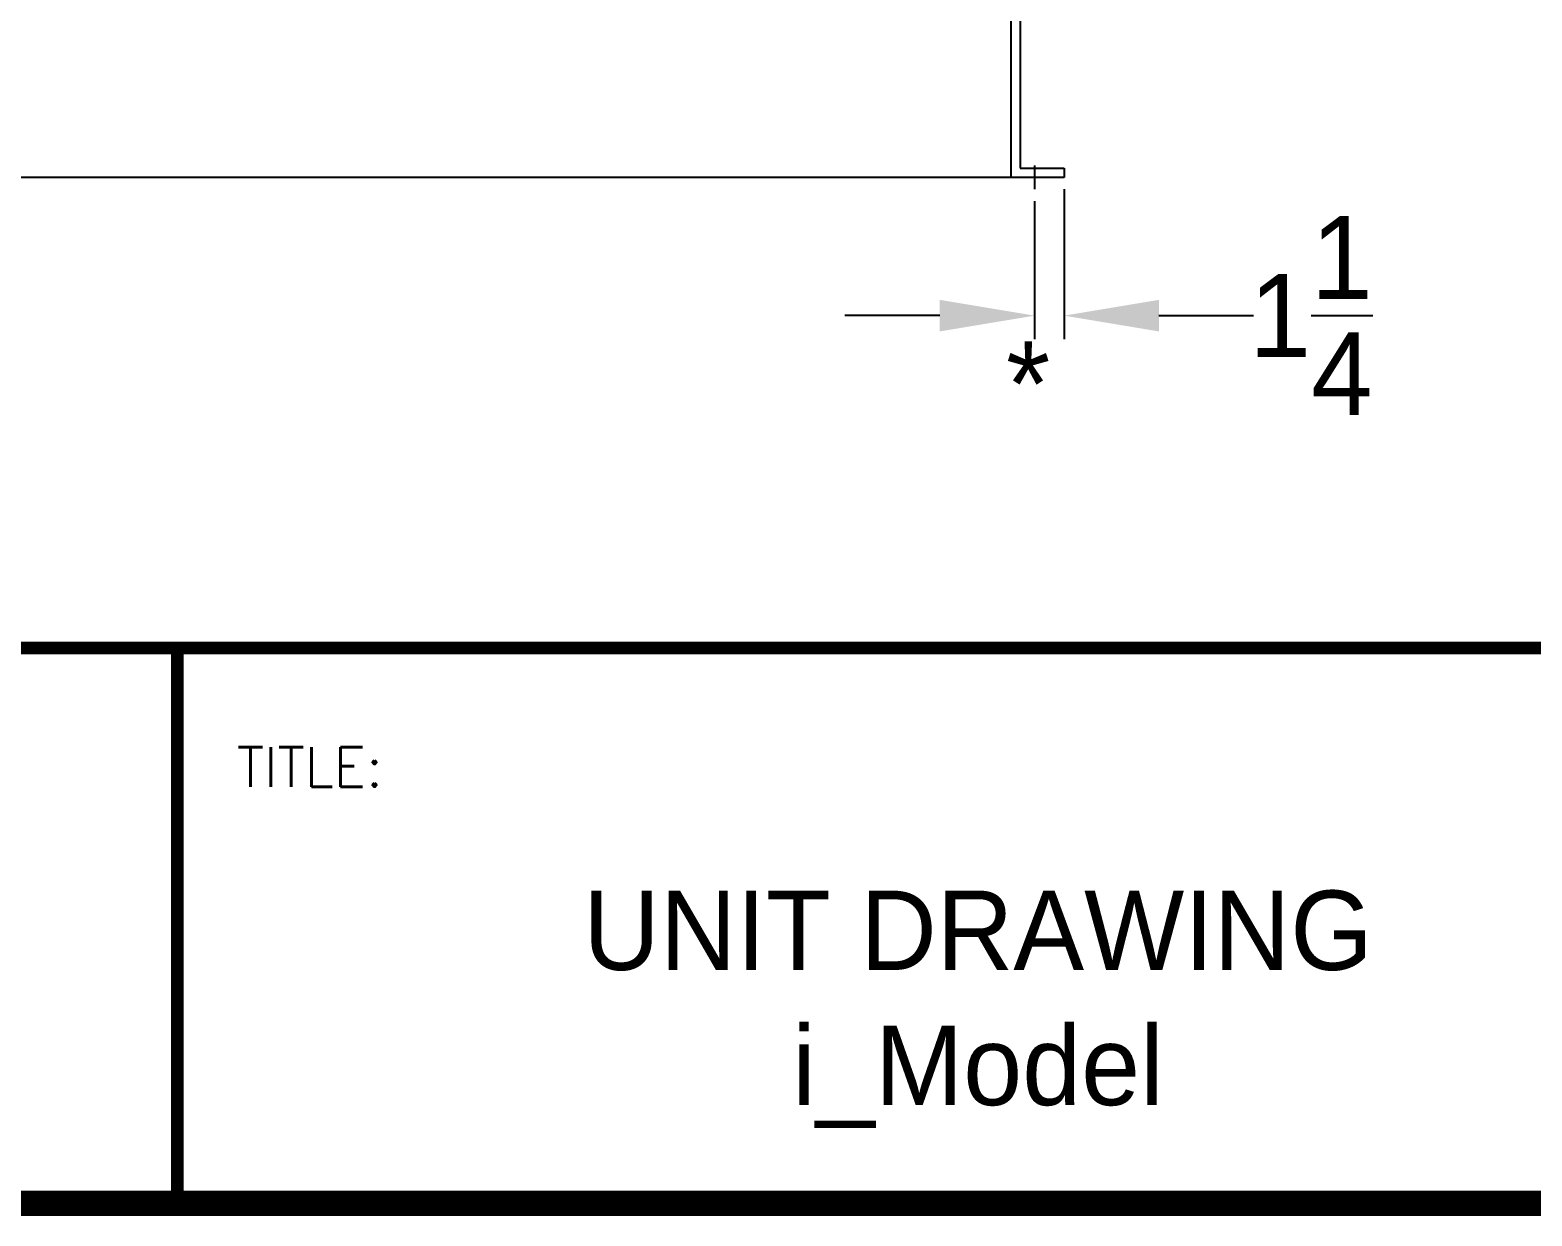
# Model space of a CAD drawing. Header units: inches. Extents: x 3128 to 3569, y 1222 to 1501.
# Drawn here: x 3303.5 to 3366.9, y 1228.3 to 1278.3 of the extents above; entities that cross this region are included whole.
import ezdxf
from ezdxf.enums import TextEntityAlignment as Align

# ---------------------------------------------------------------- set-up
doc = ezdxf.new("R2010")
doc.units = ezdxf.units.IN
doc.header["$MEASUREMENT"] = 0
doc.header["$PDSIZE"] = -1
doc.styles.add('SIMPLEX', font='SIMPLEX')
doc.dimstyles.new('General Dimension', dxfattribs={"dimtxt": 3.5, "dimasz": 4, "dimexe": 1, "dimexo": 0.5, "dimgap": 0.09, "dimtad": 0, "dimtih": 1, "dimtoh": 1, "dimdec": 3, "dimzin": 0, "dimdsep": 46, "dimlunit": 5, "dimtxsty": 'Standard', "dimcen": 0.09, "dimadec": 0, "dimazin": 0, "dimtfac": 1, "dimtdec": 3, "dimtofl": 0, "dimtmove": 0, "dimatfit": 3, "dimfxl": 1, "dimtolj": 1, "dimtzin": 0, "dimarcsym": 0})

# ---------------------------------------------------------------- blocks, each defined once
blk = doc.blocks.new('*D41')
at = {"color": 0, "linetype": 'Continuous', "lineweight": -2}
for p, q in [((3345.886, 1271.082), (3345.886, 1265.247)), ((3347.136, 1271.582), (3347.136, 1265.247)), ((3341.886, 1266.247), (3337.886, 1266.247)), ((3351.136, 1266.247), (3355.136, 1266.247))]:
    blk.add_line(p, q, dxfattribs=at)
at = {"color": 0, "linetype": 'Continuous'}
for points in [[(3341.886, 1266.913), (3341.886, 1265.58), (3345.886, 1266.247)], [(3351.136, 1266.913), (3351.136, 1265.58), (3347.136, 1266.247)]]:
    blk.add_solid(points, dxfattribs=at)
at = {"layer": 'Defpoints', "color": 0, "linetype": 'Continuous'}
for p in [(3347.136, 1272.082), (3345.886, 1271.582), (3347.136, 1266.247)]:
    blk.add_point(p, dxfattribs=at)
at = {"color": 0, "linetype": 'Continuous', "insert": (3357.56, 1266.247), "char_height": 3.5, "attachment_point": 5}
blk.add_mtext('\\A1;1{\\H1x;\\S1/4;}', dxfattribs=at)

msp = doc.modelspace()

# ---------------------------------------------------------------- linework, layer by layer
at = {"color": 0, "linetype": 'Continuous'}
for p, q in [((3344.8864, 1280.0817), (3344.8864, 1272.0817)), ((3344.8864, 1280.0817), (3344.8864, 1272.0817)), ((3345.2764, 1279.6917), (3345.2764, 1272.4717)), ((3345.2764, 1279.6917), (3345.2764, 1272.4717)), ((3345.2764, 1272.4717), (3347.1364, 1272.4717)), ((3345.2764, 1272.4717), (3347.1364, 1272.4717)), ((3345.8864, 1272.5817), (3345.8864, 1271.5817)), ((3345.8864, 1272.5817), (3345.8864, 1271.5817)), ((3347.1364, 1272.4717), (3347.1364, 1272.0817)), ((3347.1364, 1272.4717), (3347.1364, 1272.0817)), ((3347.1364, 1272.0817), (3258.8864, 1272.0817)), ((3347.1364, 1272.0817), (3258.8864, 1272.0817))]:
    msp.add_line(p, q, dxfattribs=at)
at = {"color": 0, "linetype": 'Continuous', "lineweight": 20}
msp.add_line((3309.7121, 1228.7897), (3309.7121, 1252.2228), dxfattribs=at)
for points, const_width in [([(3135.638, 1228.7897), (3564.128, 1228.7897), (3564.128, 1496.596), (3135.638, 1496.596), (3135.638, 1228.7897)], 1.0712), ([(3564.128, 1252.2228), (3242.7605, 1252.2228), (3242.7605, 1228.7897)], 0.5356), ([(3309.7121, 1252.2228), (3309.7121, 1228.7897)], 0.5356)]:
    msp.add_lwpolyline(points, dxfattribs=dict(at, const_width=const_width))

# ---------------------------------------------------------------- texts
at = {"color": 0, "linetype": 'Continuous'}
msp.add_text('*', height=3.5821, dxfattribs=at).set_placement((3344.689, 1261.5761))
at = {"color": 0, "linetype": 'Continuous', "lineweight": 20, "style": 'SIMPLEX'}
msp.add_text('TITLE:', height=1.67379, dxfattribs=at).set_placement((3312.2227, 1246.3645))
at = {"color": 0, "linetype": 'Continuous', "lineweight": 20}
for s, height, p in [('UNIT DRAWING', 3.347578, (3343.5042, 1238.636)), ('i_Model', 3.34758, (3343.5042, 1232.9306))]:
    msp.add_text(s, height=height, dxfattribs=at).set_placement(p, align=Align.CENTER)

# ---------------------------------------------------------------- dimensions: what is measured, and where the dimension line sits
at = {"color": 0, "linetype": 'Continuous'}
dim = msp.add_linear_dim(base=(3347.1364, 1266.2468), p1=(3345.8864, 1271.5817), p2=(3347.1364, 1272.0817), dimstyle='General Dimension', dxfattribs=at)
dim.commit()
dim.dimension.update_dxf_attribs({"geometry": '*D41', "text_midpoint": (3357.5597, 1266.2468)})

doc.saveas('drawing.dxf')
